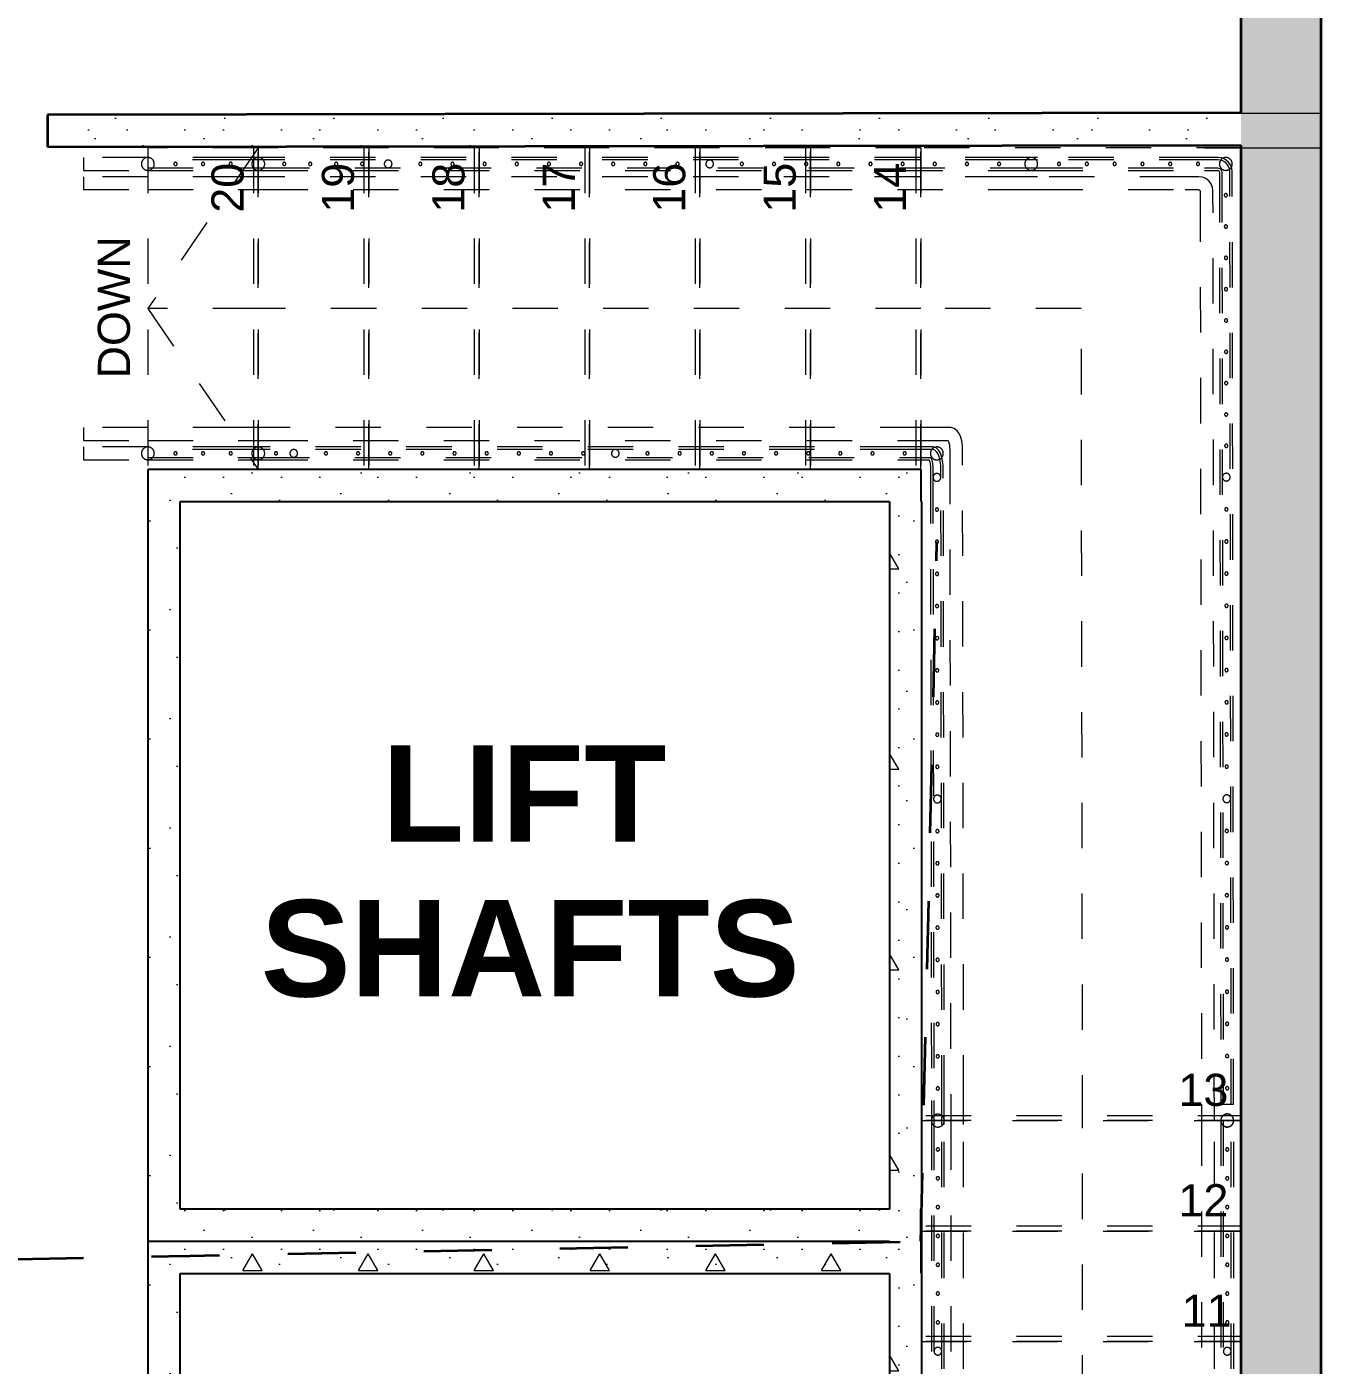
# Model space of a CAD drawing. Header units: millimetres. Extents: x -100675 to 28000, y -21133 to 42228.
# Drawn here: x -55392 to -51366, y 9059 to 13221 of the extents above; entities that cross this region are included whole.
import ezdxf

# ---------------------------------------------------------------- set-up
doc = ezdxf.new("R2010")
doc.units = ezdxf.units.MM
doc.header["$MEASUREMENT"] = 0
for name, pattern in [('Dashed', [423.333333, 211.666667, -211.666667]), ('Dense Dotted', [176.388884, 0, -176.388884]), ('Small Dashed', [282.222222, 141.111111, -141.111111]), ('Wipeout_Contour', [1000, 0, -1000])]:
    doc.linetypes.add(name, pattern=pattern)
for name, color, linetype, lineweight, true_color in [('New_Annotation - Text_Pen_No__86', 7, 'Continuous', 20, 0x5555ff), ('New_Interior - Stair & Railing_Pen_No__91', 171, 'Continuous', 13, 0xaaaaff), ('New_Structural - Bearing_Pen_No__169', 7, 'Continuous', 13, 0x68b353), ('New_Structural - Bearing_Pen_No__170', 7, 'Continuous', 13, 0x9f9f00), ('New_Structural - Bearing_Pen_No__61', 7, 'Continuous', 20, 0x6a6a6a), ('New_Structural - Stair & Railing_Pen_No__71', 171, 'Continuous', 20, 0xaaaaff), ('New_Structural - Stair & Railing_Pen_No__91', 171, 'Continuous', 13, 0xaaaaff)]:
    doc.layers.add(name, color=color, linetype=linetype, lineweight=lineweight, true_color=true_color)
for name, color, linetype in [('New_Interior - Stair & Railing', 7, 'Continuous'), ('New_Structural - Bearing', 7, 'Continuous'), ('New_Structural - Stair & Railing', 7, 'Continuous')]:
    doc.layers.add(name, color=color, linetype=linetype)
for name, color, linetype, lineweight in [('New_Structural - Bearing_Pen_No__21', 7, 'Continuous', 35), ('New_Structural - Bearing_Pen_No__27', 7, 'Continuous', 35), ('New_Structural - Bearing_Pen_No__47', 7, 'Continuous', 25)]:
    doc.layers.add(name, color=color, linetype=linetype, lineweight=lineweight)
doc.styles.add('GENERATED_STYLE_1', font='arial.ttf')
doc.styles.add('GENERATED_STYLE_2', font='arial.ttf')
pattern_1 = [(0, (0, 0), (0, 623.538), [60, -300]), (0, (180, 311.8), (0, 623.538), [60, -300]), (60, (0, 0), (-540, 311.769), [60, -300]), (60, (360, 0), (-540, 311.769), [60, -300]), (120, (60, 0), (540, 311.769), [60, -300]), (120, (420, 0), (540, 311.769), [60, -300]), (0, (0, 60), (0, 120), [0, -120, 0, -180]), (45, (60, 60), (-84.85282, 84.85282), [0, -90, 0, -150])]

# ---------------------------------------------------------------- blocks, each defined once
blk = doc.blocks.new('Stair_1')
at = {"layer": 'New_Structural - Stair & Railing_Pen_No__91', "color": 161, "linetype": 'Small Dashed', "lineweight": 13, "true_color": 0xaaaaff}
for p, q in [((-54671.6, 12844.5), (-55015, 12844.5)), ((-55015, 12844.5), (-55015, 11844.5)), ((-54671.6, 12844.5), (-55015, 12344.5)), ((-54686.6, 12844.5), (-54686.6, 11844.5)), ((-54328.2, 12844.5), (-54671.6, 12844.5)), ((-54671.6, 12844.5), (-54671.6, 11844.5)), ((-54671.6, 11844.5), (-54671.6, 12844.5)), ((-54343.2, 12844.5), (-54343.2, 11844.5)), ((-53984.8, 12844.5), (-54328.2, 12844.5)), ((-54328.2, 12844.5), (-54328.2, 11844.5)), ((-54328.2, 11844.5), (-54328.2, 12844.5)), ((-53999.8, 12844.5), (-53999.8, 11844.5)), ((-53641.3, 12844.5), (-53984.8, 12844.5)), ((-53984.8, 12844.5), (-53984.8, 11844.5)), ((-53984.8, 11844.5), (-53984.8, 12844.5)), ((-53656.3, 12844.5), (-53656.3, 11844.5)), ((-53297.9, 12844.5), (-53641.3, 12844.5)), ((-53641.3, 12844.5), (-53641.3, 11844.5)), ((-53641.3, 11844.5), (-53641.3, 12844.5)), ((-53312.9, 12844.5), (-53312.9, 11844.5)), ((-52954.5, 12844.5), (-53297.9, 12844.5)), ((-53297.9, 12844.5), (-53297.9, 11844.5)), ((-53297.9, 11844.5), (-53297.9, 12844.5)), ((-52969.5, 12844.5), (-52969.5, 11844.5)), ((-52611.1, 12844.5), (-52954.5, 12844.5)), ((-52954.5, 12844.5), (-52954.5, 11844.5)), ((-52954.5, 11844.5), (-52954.5, 12844.5)), ((-52626.1, 12844.5), (-52626.1, 11844.5)), ((-52611.1, 12844.5), (-52611.1, 11844.5)), ((-51612.6, 12844.5), (-52611.1, 12844.5)), ((-52611.1, 11844.5), (-52611.1, 12844.5)), ((-51608.1, 9820.5), (-51612.6, 12844.5)), ((-54671.6, 12344.5), (-55015, 12344.5)), ((-55015, 12344.5), (-54671.6, 11844.5)), ((-52611.1, 12344.5), (-54671.6, 12344.5)), ((-52111.9, 12344.5), (-52611.1, 12344.5)), ((-52108.1, 9820.1), (-52111.9, 12344.5)), ((-55015, 11844.5), (-54671.6, 11844.5)), ((-54671.6, 11844.5), (-54328.2, 11844.5)), ((-54328.2, 11844.5), (-53984.8, 11844.5)), ((-53984.8, 11844.5), (-53641.3, 11844.5)), ((-53641.3, 11844.5), (-53297.9, 11844.5)), ((-53297.9, 11844.5), (-52954.5, 11844.5)), ((-52954.5, 11844.5), (-52611.1, 11844.5)), ((-52611.1, 11844.5), (-52608.1, 9819.8)), ((-51608.1, 9834.8), (-52608.1, 9834.8)), ((-52608.1, 9819.8), (-52608.1, 9476.4)), ((-51608.1, 9819.8), (-52608.1, 9819.8)), ((-52608.1, 9819.8), (-51608.1, 9819.8)), ((-52108.1, 9819.8), (-52108.1, 9820.1)), ((-52108.1, 8102.7), (-52108.1, 9819.8)), ((-51608.1, 9819.8), (-51608.1, 9820.5)), ((-51608.1, 9476.4), (-51608.1, 9819.8)), ((-51608.1, 9491.4), (-52608.1, 9491.4)), ((-51608.1, 9476.4), (-52608.1, 9476.4)), ((-52608.1, 9476.4), (-52608.1, 9133)), ((-52608.1, 9476.4), (-51608.1, 9476.4)), ((-51608.1, 9133), (-51608.1, 9476.4)), ((-51608.1, 9148), (-52608.1, 9148)), ((-51608.1, 9133), (-52608.1, 9133)), ((-52608.1, 9133), (-52608.1, 8789.6)), ((-52608.1, 9133), (-51608.1, 9133)), ((-51608.1, 8789.6), (-51608.1, 9133))]:
    blk.add_line(p, q, dxfattribs=at)
at = {"layer": 'New_Structural - Stair & Railing_Pen_No__71', "color": 161, "lineweight": 20, "true_color": 0xaaaaff, "char_height": 100, "attachment_point": 4, "rotation": 90, "style": 'GENERATED_STYLE_1'}
for s, insert in [('\\A1;{\\pql;\\fArial|b0|i0|c0|p34;20}', (-54766.5, 12642.7)), ('\\A1;{\\pql;\\fArial|b0|i0|c0|p34;19}', (-54423.1, 12642.7)), ('\\A1;{\\pql;\\fArial|b0|i0|c0|p34;18}', (-54079.6, 12642.7)), ('\\A1;{\\pql;\\fArial|b0|i0|c0|p34;17}', (-53737.1, 12642.7)), ('\\A1;{\\pql;\\fArial|b0|i0|c0|p34;16}', (-53392.8, 12642.7)), ('\\A1;{\\pql;\\fArial|b0|i0|c0|p34;15}', (-53049.4, 12642.7)), ('\\A1;{\\pql;\\fArial|b0|i0|c0|p34;14}', (-52706.8, 12642.7)), ('\\A1;{\\pql;\\fArial|b0|i0|c0|p34;DOWN}', (-55119.9, 12127.3))]:
    blk.add_mtext(s, dxfattribs=dict(at, insert=insert))
at = {"layer": 'New_Structural - Stair & Railing_Pen_No__71', "color": 161, "lineweight": 20, "true_color": 0xaaaaff, "char_height": 100, "attachment_point": 4, "style": 'GENERATED_STYLE_1'}
for s, insert in [('\\A1;{\\pql;\\fArial|b0|i0|c0|p34;13}', (-51809.9, 9914.6)), ('\\A1;{\\pql;\\fArial|b0|i0|c0|p34;12}', (-51809.9, 9572.1)), ('\\A1;{\\pql;\\fArial|b0|i0|c0|p34;11}', (-51799.8, 9228.7))]:
    blk.add_mtext(s, dxfattribs=dict(at, insert=insert))
blk = doc.blocks.new('Wall_2', base_point=(-52611.1, 9444.5))
at = {"color": 254, "linetype": 'Wipeout_Contour', "lineweight": 0, "ltscale": 167326.4535}
blk.add_wipeout([(-54915, 9344.5), (-55015, 9444.5), (-55015, 9344.5)], dxfattribs=at).dxf.layer = 'New_Structural - Bearing'
at = {"layer": 'New_Structural - Bearing_Pen_No__169', "linetype": 'Continuous', "lineweight": 13, "true_color": 0x68b353}
h = blk.add_hatch(dxfattribs=at)
h.set_pattern_fill('Structural_Concrete', color=85, style=0, pattern_type=2)
h.set_pattern_definition(pattern_1)
h.paths.add_polyline_path([(-54915, 9344.5), (-55015, 9444.5), (-55015, 9344.5)])
at = {"color": 254, "linetype": 'Wipeout_Contour', "lineweight": 0, "ltscale": 218312.206522}
blk.add_wipeout([(-54915, 9344.5), (-52611.1, 9344.5), (-52611.1, 9444.5), (-54915, 9444.5)], dxfattribs=at).dxf.layer = 'New_Structural - Bearing'
at = {"layer": 'New_Structural - Bearing_Pen_No__169', "linetype": 'Continuous', "lineweight": 13, "true_color": 0x68b353}
h = blk.add_hatch(dxfattribs=at)
h.set_pattern_fill('Structural_Concrete', color=85, style=0, pattern_type=2)
h.set_pattern_definition(pattern_1)
h.paths.add_polyline_path([(-54915, 9344.5), (-52611.1, 9344.5), (-52611.1, 9444.5), (-54915, 9444.5)])
at = {"layer": 'New_Structural - Bearing_Pen_No__47', "color": 7, "linetype": 'Continuous', "lineweight": 25, "flags": 128}
blk.add_lwpolyline([(-52611.1, 9444.5), (-52611.1, 9344.5)], dxfattribs=at)
at = {"color": 254, "linetype": 'Wipeout_Contour', "lineweight": 0, "ltscale": 167245.884563}
blk.add_wipeout([(-54915, 9444.5), (-55015, 9444.5), (-54915, 9344.5)], dxfattribs=at).dxf.layer = 'New_Structural - Bearing'
at = {"layer": 'New_Structural - Bearing_Pen_No__169', "linetype": 'Continuous', "lineweight": 13, "true_color": 0x68b353}
h = blk.add_hatch(dxfattribs=at)
h.set_pattern_fill('Structural_Concrete', color=85, style=0, pattern_type=2)
h.set_pattern_definition(pattern_1)
h.paths.add_polyline_path([(-54915, 9444.5), (-55015, 9444.5), (-54915, 9344.5)])
at = {"layer": 'New_Structural - Bearing_Pen_No__47', "color": 7, "linetype": 'Continuous', "lineweight": 25, "flags": 128}
for points in [[(-55015, 9444.5), (-55015, 9344.5)], [(-52708.1, 9444.5), (-54915, 9444.5)], [(-54915, 9344.5), (-52708.1, 9344.5)]]:
    blk.add_lwpolyline(points, dxfattribs=at)
blk = doc.blocks.new('Wall_3', base_point=(-55015, 9444.5))
at = {"color": 254, "linetype": 'Wipeout_Contour', "lineweight": 0, "ltscale": 222361.994056}
blk.add_wipeout([(-54915, 7144.5), (-54915, 9344.5), (-55015, 9344.5), (-55015, 7144.5)], dxfattribs=at).dxf.layer = 'New_Structural - Bearing'
at = {"layer": 'New_Structural - Bearing_Pen_No__169', "linetype": 'Continuous', "lineweight": 13, "true_color": 0x68b353}
h = blk.add_hatch(dxfattribs=at)
h.set_pattern_fill('Structural_Concrete', color=85, style=0, pattern_type=2)
h.set_pattern_definition(pattern_1)
h.paths.add_polyline_path([(-54915, 7144.5), (-54915, 9344.5), (-55015, 9344.5), (-55015, 7144.5)])
at = {"layer": 'New_Structural - Bearing_Pen_No__47', "color": 7, "linetype": 'Continuous', "lineweight": 25, "flags": 128}
for points in [[(-55015, 9344.5), (-55015, 7144.5)], [(-54915, 7144.5), (-54915, 9344.5)]]:
    blk.add_lwpolyline(points, dxfattribs=at)
blk = doc.blocks.new('Wall_4', base_point=(-52708.1, 9444.5))
at = {"color": 254, "linetype": 'Wipeout_Contour', "lineweight": 0, "ltscale": 213242.802994}
blk.add_wipeout([(-52708.1, 9344.5), (-52708.1, 7144.5), (-52608.1, 7144.5), (-52608.1, 9344.5)], dxfattribs=at).dxf.layer = 'New_Structural - Bearing'
at = {"layer": 'New_Structural - Bearing_Pen_No__169', "linetype": 'Continuous', "lineweight": 13, "true_color": 0x68b353}
h = blk.add_hatch(dxfattribs=at)
h.set_pattern_fill('Structural_Concrete', color=85, style=0, pattern_type=2)
h.set_pattern_definition(pattern_1)
h.paths.add_polyline_path([(-52708.1, 9344.5), (-52708.1, 7144.5), (-52608.1, 7144.5), (-52608.1, 9344.5)])
at = {"layer": 'New_Structural - Bearing_Pen_No__47', "color": 7, "linetype": 'Continuous', "lineweight": 25, "flags": 128}
for points in [[(-52708.1, 9344.5), (-52708.1, 7144.5)], [(-52608.1, 7144.5), (-52608.1, 9344.5)]]:
    blk.add_lwpolyline(points, dxfattribs=at)
blk = doc.blocks.new('Wall_5', base_point=(-55015, 9444.5))
at = {"color": 254, "linetype": 'Wipeout_Contour', "lineweight": 0, "ltscale": 218578.525178}
blk.add_wipeout([(-55015, 9444.5), (-52611.1, 9444.5), (-52611.1, 9544.5), (-55015, 9544.5)], dxfattribs=at).dxf.layer = 'New_Structural - Bearing'
at = {"layer": 'New_Structural - Bearing_Pen_No__169', "linetype": 'Continuous', "lineweight": 13, "true_color": 0x68b353}
h = blk.add_hatch(dxfattribs=at)
h.set_pattern_fill('Structural_Concrete', color=85, style=0, pattern_type=2)
h.set_pattern_definition(pattern_1)
h.paths.add_polyline_path([(-55015, 9444.5), (-52611.1, 9444.5), (-52611.1, 9544.5), (-55015, 9544.5)])
at = {"layer": 'New_Structural - Bearing_Pen_No__47', "color": 7, "linetype": 'Continuous', "lineweight": 25, "flags": 128}
for points in [[(-52708.1, 9544.5), (-54915, 9544.5)], [(-52611.1, 9444.5), (-52611.1, 9544.5)], [(-55015, 9444.5), (-52708.1, 9444.5)]]:
    blk.add_lwpolyline(points, dxfattribs=at)
blk = doc.blocks.new('Wall_6', base_point=(-52611.1, 11844.5))
at = {"color": 254, "linetype": 'Wipeout_Contour', "lineweight": 0, "ltscale": 168686.381925}
blk.add_wipeout([(-54915, 11744.5), (-55015, 11844.5), (-55015, 11744.5)], dxfattribs=at).dxf.layer = 'New_Structural - Bearing'
at = {"layer": 'New_Structural - Bearing_Pen_No__169', "linetype": 'Continuous', "lineweight": 13, "true_color": 0x68b353}
h = blk.add_hatch(dxfattribs=at)
h.set_pattern_fill('Structural_Concrete', color=85, style=0, pattern_type=2)
h.set_pattern_definition(pattern_1)
h.paths.add_polyline_path([(-54915, 11744.5), (-55015, 11844.5), (-55015, 11744.5)])
at = {"color": 254, "linetype": 'Wipeout_Contour', "lineweight": 0, "ltscale": 220168.620212}
blk.add_wipeout([(-54915, 11744.5), (-52611.1, 11744.5), (-52611.1, 11844.5), (-54915, 11844.5)], dxfattribs=at).dxf.layer = 'New_Structural - Bearing'
at = {"layer": 'New_Structural - Bearing_Pen_No__169', "linetype": 'Continuous', "lineweight": 13, "true_color": 0x68b353}
h = blk.add_hatch(dxfattribs=at)
h.set_pattern_fill('Structural_Concrete', color=85, style=0, pattern_type=2)
h.set_pattern_definition(pattern_1)
h.paths.add_polyline_path([(-54915, 11744.5), (-52611.1, 11744.5), (-52611.1, 11844.5), (-54915, 11844.5)])
at = {"layer": 'New_Structural - Bearing_Pen_No__47', "color": 7, "linetype": 'Continuous', "lineweight": 25, "flags": 128}
blk.add_lwpolyline([(-52611.1, 11844.5), (-52611.1, 11744.5)], dxfattribs=at)
at = {"color": 254, "linetype": 'Wipeout_Contour', "lineweight": 0, "ltscale": 168610.775782}
blk.add_wipeout([(-54915, 11844.5), (-55015, 11844.5), (-54915, 11744.5)], dxfattribs=at).dxf.layer = 'New_Structural - Bearing'
at = {"layer": 'New_Structural - Bearing_Pen_No__169', "linetype": 'Continuous', "lineweight": 13, "true_color": 0x68b353}
h = blk.add_hatch(dxfattribs=at)
h.set_pattern_fill('Structural_Concrete', color=85, style=0, pattern_type=2)
h.set_pattern_definition(pattern_1)
h.paths.add_polyline_path([(-54915, 11844.5), (-55015, 11844.5), (-54915, 11744.5)])
at = {"layer": 'New_Structural - Bearing_Pen_No__47', "color": 7, "linetype": 'Continuous', "lineweight": 25, "flags": 128}
for points in [[(-55015, 11844.5), (-55015, 11744.5)], [(-52611.1, 11844.5), (-55015, 11844.5)], [(-54915, 11744.5), (-52708.1, 11744.5)]]:
    blk.add_lwpolyline(points, dxfattribs=at)
blk = doc.blocks.new('Wall_7', base_point=(-55015, 11844.5))
at = {"color": 254, "linetype": 'Wipeout_Contour', "lineweight": 0, "ltscale": 223952.384573}
blk.add_wipeout([(-55015, 11744.5), (-55015, 9444.5), (-54915, 9444.5), (-54915, 11744.5)], dxfattribs=at).dxf.layer = 'New_Structural - Bearing'
at = {"layer": 'New_Structural - Bearing_Pen_No__169', "linetype": 'Continuous', "lineweight": 13, "true_color": 0x68b353}
h = blk.add_hatch(dxfattribs=at)
h.set_pattern_fill('Structural_Concrete', color=85, style=0, pattern_type=2)
h.set_pattern_definition(pattern_1)
h.paths.add_polyline_path([(-55015, 11744.5), (-55015, 9444.5), (-54915, 9444.5), (-54915, 11744.5)])
at = {"layer": 'New_Structural - Bearing_Pen_No__47', "color": 7, "linetype": 'Continuous', "lineweight": 25, "flags": 128}
for points in [[(-55015, 11744.5), (-55015, 9444.5)], [(-54915, 9544.5), (-54915, 11744.5)]]:
    blk.add_lwpolyline(points, dxfattribs=at)
blk = doc.blocks.new('Wall_8', base_point=(-52708.1, 11844.5))
at = {"color": 254, "linetype": 'Wipeout_Contour', "lineweight": 0, "ltscale": 214936.114808}
blk.add_wipeout([(-52708.1, 11744.5), (-52708.1, 9544.5), (-52608.1, 9544.5), (-52608.1, 11744.5)], dxfattribs=at).dxf.layer = 'New_Structural - Bearing'
at = {"layer": 'New_Structural - Bearing_Pen_No__169', "linetype": 'Continuous', "lineweight": 13, "true_color": 0x68b353}
h = blk.add_hatch(dxfattribs=at)
h.set_pattern_fill('Structural_Concrete', color=85, style=0, pattern_type=2)
h.set_pattern_definition(pattern_1)
h.paths.add_polyline_path([(-52708.1, 11744.5), (-52708.1, 9544.5), (-52608.1, 9544.5), (-52608.1, 11744.5)])
at = {"layer": 'New_Structural - Bearing_Pen_No__47', "color": 7, "linetype": 'Continuous', "lineweight": 25, "flags": 128}
for points in [[(-52708.1, 11744.5), (-52708.1, 9544.5)], [(-52608.1, 11744.5), (-52611.1, 11744.5)], [(-52608.1, 9544.5), (-52608.1, 11744.5)]]:
    blk.add_lwpolyline(points, dxfattribs=at)
blk = doc.blocks.new('Wall_22', base_point=(-51615.8, 19694.5))
at = {"color": 254, "linetype": 'Wipeout_Contour', "lineweight": 0, "ltscale": 209874.548402}
blk.add_wipeout([(-51615.8, 5157.7), (-51365.8, 5157.7), (-51365.8, 13332.2), (-51615.8, 13332.2)], dxfattribs=at).dxf.layer = 'New_Structural - Bearing'
at = {"layer": 'New_Structural - Bearing_Pen_No__170', "linetype": 'Continuous', "lineweight": 13, "true_color": 0x9f9f00}
h = blk.add_hatch(dxfattribs=at)
h.set_pattern_fill('Structural_Concrete', color=54, style=0, pattern_type=2)
h.set_pattern_definition(pattern_1)
h.paths.add_polyline_path([(-51615.8, 5157.7), (-51365.8, 5157.7), (-51365.8, 13332.2), (-51615.8, 13332.2)])
at = {"layer": 'New_Structural - Bearing_Pen_No__27', "color": 7, "linetype": 'Continuous', "lineweight": 35, "flags": 128}
for points in [[(-51615.8, 13332.2), (-51615.8, 12953)], [(-51365.8, 5157.7), (-51365.8, 13332.2)], [(-51615.8, 12853), (-51615.8, 5157.7)]]:
    blk.add_lwpolyline(points, dxfattribs=at)
blk = doc.blocks.new('Wall_44', base_point=(-51615.8, 12953))
at = {"color": 254, "linetype": 'Wipeout_Contour', "lineweight": 0, "ltscale": 220029.93111}
blk.add_wipeout([(-51615.8, 12953), (-55327.5, 12947.5), (-55327.3, 12847.5), (-51615.8, 12853)], dxfattribs=at).dxf.layer = 'New_Structural - Bearing'
at = {"layer": 'New_Structural - Bearing_Pen_No__170', "linetype": 'Continuous', "lineweight": 13, "true_color": 0x9f9f00}
h = blk.add_hatch(dxfattribs=at)
h.set_pattern_fill('Structural_Concrete', color=54, style=0, pattern_type=2)
h.set_pattern_definition(pattern_1)
h.paths.add_polyline_path([(-51615.8, 12953), (-55327.5, 12947.5), (-55327.3, 12847.5), (-51615.8, 12853)])
at = {"layer": 'New_Structural - Bearing_Pen_No__27', "color": 7, "linetype": 'Continuous', "lineweight": 35, "flags": 128}
for points in [[(-51615.8, 12953), (-55327.5, 12947.5)], [(-55327.5, 12947.5), (-55327.3, 12847.5)], [(-55327.3, 12847.5), (-51615.8, 12853)]]:
    blk.add_lwpolyline(points, dxfattribs=at)
blk = doc.blocks.new('Railing_1')
at = {"layer": 'New_Interior - Stair & Railing_Pen_No__91', "color": 161, "linetype": 'Small Dashed', "lineweight": 13, "true_color": 0xaaaaff}
for p, q in [((-55015, 11974.5), (-55215, 11974.5)), ((-55215, 11974.5), (-55215, 11934.5)), ((-54734.1, 11974.5), (-55015, 11974.5)), ((-54721.6, 11974.5), (-54734.1, 11974.5)), ((-54696.6, 11974.5), (-54721.6, 11974.5)), ((-54671.6, 11974.5), (-54696.6, 11974.5)), ((-54659.1, 11974.5), (-54671.6, 11974.5)), ((-52596.7, 11974.5), (-54659.1, 11974.5)), ((-52570, 11974.5), (-52596.7, 11974.5)), ((-52561.5, 11974.5), (-52570, 11974.5)), ((-52554.2, 11974.5), (-52561.5, 11974.5)), ((-52548.1, 11974.5), (-52554.2, 11974.5)), ((-52543.6, 11974.5), (-52548.1, 11974.5)), ((-52517.4, 11974.5), (-52543.6, 11974.5)), ((-52511.7, 11973), (-52517.4, 11974.5)), ((-52507.1, 11971.8), (-52511.7, 11973)), ((-52498.1, 11964.5), (-52507.1, 11971.8)), ((-52492.2, 11956), (-52498.1, 11964.5)), ((-52488, 11947), (-52492.2, 11956)), ((-52485, 11937.2), (-52488, 11947)), ((-55215, 11934.5), (-55015, 11934.5)), ((-55015, 11914.5), (-55215, 11914.5)), ((-55215, 11914.5), (-55215, 11874.5)), ((-55015, 11934.5), (-54734.1, 11934.5)), ((-54734.1, 11914.5), (-55015, 11914.5)), ((-55015, 11907), (-55015, 11882)), ((-54735.3, 11907), (-55015, 11907)), ((-54721.6, 11907), (-54735.3, 11907)), ((-54734.1, 11934.5), (-54721.6, 11934.5)), ((-54721.6, 11914.5), (-54734.1, 11914.5)), ((-54721.6, 11934.5), (-54696.6, 11934.5)), ((-54696.6, 11914.5), (-54721.6, 11914.5)), ((-54694.2, 11907), (-54721.6, 11907)), ((-54696.6, 11934.5), (-54671.6, 11934.5)), ((-54671.6, 11914.5), (-54696.6, 11914.5)), ((-54676.8, 11907), (-54694.2, 11907)), ((-54666.8, 11907), (-54676.8, 11907)), ((-54671.6, 11934.5), (-54659.1, 11934.5)), ((-54659.1, 11914.5), (-54671.6, 11914.5)), ((-54653.1, 11907), (-54666.8, 11907)), ((-54659.1, 11934.5), (-52596.7, 11934.5)), ((-52659, 11914.5), (-54659.1, 11914.5)), ((-52659, 11907), (-54653.1, 11907)), ((-52631.6, 11914.5), (-52659, 11914.5)), ((-52631.6, 11907), (-52659, 11907)), ((-52622.5, 11914.5), (-52631.6, 11914.5)), ((-52622.5, 11907), (-52631.6, 11907)), ((-52614.7, 11914.5), (-52622.5, 11914.5)), ((-52614.7, 11907), (-52622.5, 11907)), ((-52608.5, 11914.5), (-52614.7, 11914.5)), ((-52608.5, 11907), (-52614.7, 11907)), ((-52604.2, 11914.5), (-52608.5, 11914.5)), ((-52604.2, 11907), (-52608.5, 11907)), ((-52574, 11914.5), (-52604.2, 11914.5)), ((-52575.1, 11907), (-52604.2, 11907)), ((-52596.7, 11934.5), (-52570, 11934.5)), ((-52573, 11906.3), (-52575.1, 11907)), ((-52570.8, 11913.5), (-52574, 11914.5)), ((-52567.4, 11904.6), (-52573, 11906.3)), ((-52563.5, 11911.2), (-52570.8, 11913.5)), ((-52570, 11934.5), (-52561.5, 11934.5)), ((-52561.1, 11898.5), (-52567.4, 11904.6)), ((-52555.1, 11903.2), (-52563.5, 11911.2)), ((-52561.5, 11934.5), (-52554.2, 11934.5)), ((-52550.2, 11894.8), (-52555.1, 11903.2)), ((-52554.2, 11934.5), (-52548.1, 11934.5)), ((-52548.1, 11934.5), (-52543.6, 11934.5)), ((-52543.6, 11934.5), (-52526.3, 11934.5)), ((-52526.3, 11934.5), (-52525.5, 11932.7)), ((-52525.5, 11932.7), (-52523.8, 11927.3)), ((-52523.8, 11927.3), (-52523.8, 11927)), ((-52523.8, 11927), (-52522.4, 11920.5)), ((-52522.4, 11920.5), (-52521.5, 11912.7)), ((-52521.5, 11912.7), (-52521.2, 11904.1)), ((-52521.2, 11904.1), (-52521.2, 11877.8)), ((-52482.9, 11926.8), (-52485, 11937.2)), ((-52481.6, 11915.8), (-52482.9, 11926.8)), ((-52481.2, 11904.9), (-52481.6, 11915.8)), ((-52481.2, 11904.5), (-52481.2, 11904.9)), ((-52481.2, 11877.9), (-52481.2, 11904.5)), ((-55215, 11874.5), (-55015, 11874.5)), ((-55015, 11882), (-54735.3, 11882)), ((-55015, 11874.5), (-54734.1, 11874.5)), ((-54735.3, 11882), (-54721.6, 11882)), ((-54734.1, 11874.5), (-54721.6, 11874.5)), ((-54721.6, 11882), (-54694.2, 11882)), ((-54721.6, 11874.5), (-54696.6, 11874.5)), ((-54696.6, 11874.5), (-54671.6, 11874.5)), ((-54694.2, 11882), (-54676.8, 11882)), ((-54676.8, 11882), (-54666.8, 11882)), ((-54671.6, 11874.5), (-54659.1, 11874.5)), ((-54666.8, 11882), (-54653.1, 11882)), ((-54659.1, 11874.5), (-52659, 11874.5)), ((-54653.1, 11882), (-52659, 11882)), ((-52659, 11882), (-52631.6, 11882)), ((-52659, 11874.5), (-52631.6, 11874.5)), ((-52631.6, 11882), (-52622.5, 11882)), ((-52631.6, 11874.5), (-52622.5, 11874.5)), ((-52622.5, 11882), (-52614.7, 11882)), ((-52622.5, 11874.5), (-52614.7, 11874.5)), ((-52614.7, 11882), (-52608.5, 11882)), ((-52614.7, 11874.5), (-52608.5, 11874.5)), ((-52608.5, 11882), (-52604.2, 11882)), ((-52608.5, 11874.5), (-52604.2, 11874.5)), ((-52604.2, 11882), (-52580.6, 11882)), ((-52604.2, 11874.5), (-52585.2, 11874.5)), ((-52585.2, 11874.5), (-52584.9, 11873.7)), ((-52584.9, 11873.7), (-52584.1, 11870.7)), ((-52584.1, 11870.7), (-52583.4, 11868.1)), ((-52583.4, 11868.1), (-52582.2, 11861)), ((-52582.2, 11861), (-52581.4, 11853)), ((-52580.6, 11882), (-52580.3, 11882)), ((-52580.3, 11882), (-52579.5, 11880.6)), ((-52579.5, 11880.6), (-52577.7, 11876)), ((-52577.7, 11876), (-52576.1, 11869.6)), ((-52576.1, 11869.6), (-52574.8, 11862)), ((-52574.8, 11862), (-52573.9, 11853.4)), ((-52556.9, 11891.5), (-52561.1, 11898.5)), ((-52553.9, 11883.7), (-52556.9, 11891.5)), ((-52551.6, 11874.9), (-52553.9, 11883.7)), ((-52550, 11865.3), (-52551.6, 11874.9)), ((-52546.7, 11886), (-52550.2, 11894.8)), ((-52549, 11855.1), (-52550, 11865.3)), ((-52544.3, 11876.5), (-52546.7, 11886)), ((-52542.5, 11866.3), (-52544.3, 11876.5)), ((-52541.5, 11855.5), (-52542.5, 11866.3)), ((-52521.2, 11877.8), (-52518.2, 9882.3)), ((-52478.2, 9882.4), (-52481.2, 11877.9)), ((-52581.4, 11853), (-52581.1, 11844.2)), ((-52581.1, 11844.2), (-52581.1, 11817)), ((-52573.9, 11853.4), (-52573.6, 11844.3)), ((-52573.6, 11844.3), (-52573.6, 11817)), ((-52548.6, 11844.7), (-52549, 11855.1)), ((-52548.6, 11844.5), (-52548.6, 11844.7)), ((-52548.6, 11817.1), (-52548.6, 11844.5)), ((-52541.1, 11844.8), (-52541.5, 11855.5)), ((-52541.1, 11844.5), (-52541.1, 11844.8)), ((-52541.1, 11817.1), (-52541.1, 11844.5)), ((-52581.1, 11817), (-52578.2, 9882.3)), ((-52573.6, 11817), (-52570.7, 9882.3)), ((-52545.7, 9882.3), (-52548.6, 11817.1)), ((-52538.2, 9882.3), (-52541.1, 11817.1)), ((-52578.2, 9882.3), (-52578.2, 9869.8)), ((-52578.2, 9869.8), (-52578.2, 9844.8)), ((-52570.7, 9882.3), (-52570.7, 9869.8)), ((-52570.7, 9869.8), (-52570.7, 9844.8)), ((-52545.7, 9869.8), (-52545.7, 9882.3)), ((-52545.7, 9844.8), (-52545.7, 9869.8)), ((-52538.2, 9869.8), (-52538.2, 9882.3)), ((-52538.2, 9844.8), (-52538.2, 9869.8)), ((-52518.2, 9882.3), (-52518.2, 9869.8)), ((-52518.2, 9869.8), (-52518.2, 9844.8)), ((-52478.2, 9869.9), (-52478.2, 9882.4)), ((-52478.2, 9844.9), (-52478.2, 9869.9)), ((-52578.2, 9844.8), (-52578.1, 9819.8)), ((-52570.7, 9844.8), (-52570.6, 9819.8)), ((-52545.6, 9819.8), (-52545.7, 9844.8)), ((-52538.1, 9819.8), (-52538.2, 9844.8)), ((-52518.2, 9844.8), (-52518.1, 9819.9)), ((-52478.1, 9819.9), (-52478.2, 9844.9)), ((-52578.1, 9819.8), (-52578.1, 9819.8)), ((-52578.1, 9819.8), (-52578.1, 9807.3)), ((-52578.1, 9807.3), (-52578.1, 8201.4)), ((-52570.6, 9819.8), (-52570.6, 9807.3)), ((-52570.6, 9807.3), (-52570.6, 8201.4)), ((-52545.6, 9807.3), (-52545.6, 9819.8)), ((-52545.6, 8201.4), (-52545.6, 9807.3)), ((-52538.1, 9807.3), (-52538.1, 9819.8)), ((-52538.1, 9819.8), (-52538.1, 9819.8)), ((-52538.1, 8201.4), (-52538.1, 9807.3)), ((-52518.1, 9819.9), (-52518.1, 9819.8)), ((-52518.1, 9819.8), (-52518.1, 9807.4)), ((-52518.1, 9807.4), (-52518.1, 8201.4)), ((-52478.1, 9807.4), (-52478.1, 9819.9)), ((-52478.1, 9819.9), (-52478.1, 9819.9)), ((-52478.1, 8201.4), (-52478.1, 9807.4))]:
    blk.add_line(p, q, dxfattribs=at)
at = {"layer": 'New_Interior - Stair & Railing_Pen_No__91', "color": 161, "linetype": 'Small Dashed', "lineweight": 13, "true_color": 0xaaaaff, "flags": 128}
for points in [[(-55015, 11914.5, 1), (-55015, 11874.5, 1)], [(-54671.6, 11914.5, 1), (-54671.6, 11874.5, 1)], [(-54561.2, 11906.5, 1), (-54561.2, 11882.5, 1)], [(-53561.2, 11906.5, 1), (-53561.2, 11882.5, 1)], [(-52541.2, 11894.5, 1), (-52581.2, 11894.4, 1)], [(-54929.1, 11899.5, 1), (-54929.1, 11889.5, 1)], [(-54843.3, 11899.5, 1), (-54843.3, 11889.5, 1)], [(-54757.4, 11899.5, 1), (-54757.4, 11889.5, 1)], [(-54616.4, 11899.5, 1), (-54616.4, 11889.5, 1)], [(-54461.2, 11899.5, 1), (-54461.2, 11889.5, 1)], [(-54361.2, 11899.5, 1), (-54361.2, 11889.5, 1)], [(-54261.2, 11899.5, 1), (-54261.2, 11889.5, 1)], [(-54161.2, 11899.5, 1), (-54161.2, 11889.5, 1)], [(-54061.2, 11899.5, 1), (-54061.2, 11889.5, 1)], [(-53961.2, 11899.5, 1), (-53961.2, 11889.5, 1)], [(-53861.2, 11899.5, 1), (-53861.2, 11889.5, 1)], [(-53761.2, 11899.5, 1), (-53761.2, 11889.5, 1)], [(-53661.2, 11899.5, 1), (-53661.2, 11889.5, 1)], [(-53461.2, 11899.5, 1), (-53461.2, 11889.5, 1)], [(-53361.2, 11899.5, 1), (-53361.2, 11889.5, 1)], [(-53261.2, 11899.5, 1), (-53261.2, 11889.5, 1)], [(-53161.2, 11899.5, 1), (-53161.2, 11889.5, 1)], [(-53061.2, 11899.5, 1), (-53061.2, 11889.5, 1)], [(-52961.2, 11899.5, 1), (-52961.2, 11889.5, 1)], [(-52861.2, 11899.5, 1), (-52861.2, 11889.5, 1)], [(-52761.2, 11899.5, 1), (-52761.2, 11889.5, 1)], [(-52661.2, 11899.5, 1), (-52661.2, 11889.5, 1)], [(-52549.1, 11819.8, 1), (-52573.1, 11819.8, 1)], [(-52555.9, 11719.8, 1), (-52565.9, 11719.8, 1)], [(-52555.8, 11619.8, 1), (-52565.8, 11619.8, 1)], [(-52555.6, 11519.8, 1), (-52565.6, 11519.8, 1)], [(-52555.5, 11419.8, 1), (-52565.5, 11419.8, 1)], [(-52555.3, 11319.8, 1), (-52565.3, 11319.8, 1)], [(-52555.2, 11219.8, 1), (-52565.2, 11219.8, 1)], [(-52555.1, 11119.8, 1), (-52565.1, 11119.8, 1)], [(-52554.9, 11019.8, 1), (-52564.9, 11019.8, 1)], [(-52554.8, 10919.8, 1), (-52564.8, 10919.8, 1)], [(-52547.6, 10819.8, 1), (-52571.6, 10819.8, 1)], [(-52554.5, 10719.8, 1), (-52564.5, 10719.8, 1)], [(-52554.3, 10619.8, 1), (-52564.3, 10619.8, 1)], [(-52554.2, 10519.8, 1), (-52564.2, 10519.8, 1)], [(-52554, 10419.8, 1), (-52564, 10419.8, 1)], [(-52553.9, 10319.8, 1), (-52563.9, 10319.8, 1)], [(-52553.7, 10219.8, 1), (-52563.7, 10219.8, 1)], [(-52553.6, 10119.8, 1), (-52563.6, 10119.8, 1)], [(-52553.4, 10019.8, 1), (-52563.4, 10019.8, 1)], [(-52553.3, 9919.8, 1), (-52563.3, 9919.8, 1)], [(-52538.1, 9819.8, 1), (-52578.1, 9819.8, 1)], [(-52553.1, 9730.2, 1), (-52563.1, 9730.2, 1)], [(-52553.1, 9640.5, 1), (-52563.1, 9640.5, 1)], [(-52553.1, 9550.9, 1), (-52563.1, 9550.9, 1)], [(-52553.1, 9461.3, 1), (-52563.1, 9461.3, 1)], [(-52553.1, 9371.6, 1), (-52563.1, 9371.6, 1)], [(-52553.1, 9282, 1), (-52563.1, 9282, 1)], [(-52553.1, 9192.4, 1), (-52563.1, 9192.4, 1)], [(-52546.1, 9102.7, 1), (-52570.1, 9102.7, 1)]]:
    blk.add_lwpolyline(points, format="xyb", close=True, dxfattribs=at)
blk = doc.blocks.new('Railing_2')
at = {"layer": 'New_Interior - Stair & Railing_Pen_No__91', "color": 161, "linetype": 'Small Dashed', "lineweight": 13, "true_color": 0xaaaaff}
for p, q in [((-55015, 12814.5), (-55215, 12814.5)), ((-55215, 12814.5), (-55215, 12774.5)), ((-54734.1, 12814.5), (-55015, 12814.5)), ((-55015, 12807), (-55015, 12782)), ((-54735.3, 12807), (-55015, 12807)), ((-55015, 12782), (-54735.3, 12782)), ((-54721.6, 12807), (-54735.3, 12807)), ((-54735.3, 12782), (-54721.6, 12782)), ((-54721.6, 12814.5), (-54734.1, 12814.5)), ((-54696.6, 12814.5), (-54721.6, 12814.5)), ((-54694.2, 12807), (-54721.6, 12807)), ((-54721.6, 12782), (-54694.2, 12782)), ((-54671.6, 12814.5), (-54696.6, 12814.5)), ((-54676.8, 12807), (-54694.2, 12807)), ((-54694.2, 12782), (-54676.8, 12782)), ((-54666.8, 12807), (-54676.8, 12807)), ((-54676.8, 12782), (-54666.8, 12782)), ((-54659.1, 12814.5), (-54671.6, 12814.5)), ((-54653.1, 12807), (-54666.8, 12807)), ((-54666.8, 12782), (-54653.1, 12782)), ((-52331.6, 12814.5), (-54659.1, 12814.5)), ((-52331.6, 12807), (-54653.1, 12807)), ((-54653.1, 12782), (-52331.6, 12782)), ((-52317.7, 12814.5), (-52331.6, 12814.5)), ((-52317.7, 12807), (-52331.6, 12807)), ((-52331.6, 12782), (-52317.7, 12782)), ((-52289.9, 12814.5), (-52317.7, 12814.5)), ((-52289.9, 12807), (-52317.7, 12807)), ((-52317.7, 12782), (-52289.9, 12782)), ((-52272.9, 12814.5), (-52289.9, 12814.5)), ((-52272.9, 12807), (-52289.9, 12807)), ((-52289.9, 12782), (-52272.9, 12782)), ((-52262, 12814.5), (-52272.9, 12814.5)), ((-52262, 12807), (-52272.9, 12807)), ((-52272.9, 12782), (-52262, 12782)), ((-52248.1, 12814.5), (-52262, 12814.5)), ((-52248.1, 12807), (-52262, 12807)), ((-52262, 12782), (-52248.1, 12782)), ((-51728.6, 12814.5), (-52248.1, 12814.5)), ((-51728.6, 12807), (-52248.1, 12807)), ((-52248.1, 12782), (-51728.6, 12782)), ((-51712.5, 12814.5), (-51728.6, 12814.5)), ((-51712.5, 12807), (-51728.6, 12807)), ((-51728.6, 12782), (-51712.5, 12782)), ((-51686.2, 12814.5), (-51712.5, 12814.5)), ((-51686.7, 12807), (-51712.5, 12807)), ((-51712.5, 12782), (-51688.3, 12782)), ((-51688.3, 12782), (-51685.4, 12781.6)), ((-51677.8, 12805.8), (-51686.7, 12807)), ((-51675.8, 12813.1), (-51686.2, 12814.5)), ((-51685.4, 12781.6), (-51684.3, 12781.4)), ((-51684.3, 12781.4), (-51681.3, 12780.2)), ((-51681.3, 12780.2), (-51678.7, 12778.2)), ((-51678.7, 12778.2), (-51676.8, 12775.7)), ((-51675.8, 12805), (-51677.8, 12805.8)), ((-51672.9, 12811.9), (-51675.8, 12813.1)), ((-51668.7, 12802.1), (-51675.8, 12805)), ((-51664.9, 12808.6), (-51672.9, 12811.9)), ((-51660.9, 12796.1), (-51668.7, 12802.1)), ((-51655.6, 12801.4), (-51664.9, 12808.6)), ((-51654.9, 12788.3), (-51660.9, 12796.1)), ((-51648.4, 12792.1), (-51655.6, 12801.4)), ((-51651.2, 12779.3), (-51654.9, 12788.3)), ((-51650, 12770.3), (-51651.2, 12779.3)), ((-51643.9, 12781.2), (-51648.4, 12792.1)), ((-51642.5, 12770.9), (-51643.9, 12781.2)), ((-55215, 12774.5), (-55015, 12774.5)), ((-55015, 12754.5), (-55215, 12754.5)), ((-55215, 12754.5), (-55215, 12714.5)), ((-55015, 12774.5), (-54734.1, 12774.5)), ((-54734.1, 12754.5), (-55015, 12754.5)), ((-54734.1, 12774.5), (-54721.6, 12774.5)), ((-54721.6, 12754.5), (-54734.1, 12754.5)), ((-54721.6, 12774.5), (-54696.6, 12774.5)), ((-54696.6, 12754.5), (-54721.6, 12754.5)), ((-54696.6, 12774.5), (-54671.6, 12774.5)), ((-54671.6, 12754.5), (-54696.6, 12754.5)), ((-54671.6, 12774.5), (-54659.1, 12774.5)), ((-54659.1, 12754.5), (-54671.6, 12754.5)), ((-54659.1, 12774.5), (-52331.6, 12774.5)), ((-52331.6, 12754.5), (-54659.1, 12754.5)), ((-52331.6, 12774.5), (-52317.7, 12774.5)), ((-52317.7, 12754.5), (-52331.6, 12754.5)), ((-52317.7, 12774.5), (-52289.9, 12774.5)), ((-52289.9, 12754.5), (-52317.7, 12754.5)), ((-52289.9, 12774.5), (-52272.9, 12774.5)), ((-52272.9, 12754.5), (-52289.9, 12754.5)), ((-52272.9, 12774.5), (-52262, 12774.5)), ((-52262, 12754.5), (-52272.9, 12754.5)), ((-52262, 12774.5), (-52248.1, 12774.5)), ((-52248.1, 12754.5), (-52262, 12754.5)), ((-52248.1, 12774.5), (-51728.6, 12774.5)), ((-51788.5, 12754.5), (-52248.1, 12754.5)), ((-51772.4, 12754.5), (-51788.5, 12754.5)), ((-51746.1, 12754.5), (-51772.4, 12754.5)), ((-51735.7, 12753.1), (-51746.1, 12754.5)), ((-51732.8, 12751.9), (-51735.7, 12753.1)), ((-51724.8, 12748.6), (-51732.8, 12751.9)), ((-51728.6, 12774.5), (-51712.5, 12774.5)), ((-51715.5, 12741.4), (-51724.8, 12748.6)), ((-51708.3, 12732.1), (-51715.5, 12741.4)), ((-51712.5, 12774.5), (-51688.8, 12774.5)), ((-51688.8, 12774.5), (-51688.4, 12774.4)), ((-51688.4, 12774.4), (-51686.2, 12774.1)), ((-51686.2, 12774.1), (-51685.1, 12773.7)), ((-51685.1, 12773.7), (-51684.1, 12772.9)), ((-51684.1, 12772.9), (-51683.3, 12771.9)), ((-51683.3, 12771.9), (-51682.8, 12770.7)), ((-51682.8, 12770.7), (-51682.5, 12768.2)), ((-51682.5, 12768.2), (-51682.5, 12753.4)), ((-51682.5, 12753.4), (-51678.2, 9870.5)), ((-51676.8, 12775.7), (-51675.5, 12772.7)), ((-51675.5, 12772.7), (-51675, 12768.7)), ((-51675, 12768.7), (-51675, 12753.5)), ((-51675, 12753.5), (-51670.7, 9870.5)), ((-51650, 12769.5), (-51650, 12770.3)), ((-51650, 12753.5), (-51650, 12769.5)), ((-51645.7, 9870.5), (-51650, 12753.5)), ((-51642.5, 12769.5), (-51642.5, 12770.9)), ((-51642.5, 12753.5), (-51642.5, 12769.5)), ((-51638.2, 9870.5), (-51642.5, 12753.5)), ((-55215, 12714.5), (-55015, 12714.5)), ((-55015, 12714.5), (-54734.1, 12714.5)), ((-54734.1, 12714.5), (-54721.6, 12714.5)), ((-54721.6, 12714.5), (-54696.6, 12714.5)), ((-54696.6, 12714.5), (-54671.6, 12714.5)), ((-54671.6, 12714.5), (-54659.1, 12714.5)), ((-54659.1, 12714.5), (-52331.6, 12714.5)), ((-52331.6, 12714.5), (-52317.7, 12714.5)), ((-52317.7, 12714.5), (-52289.9, 12714.5)), ((-52289.9, 12714.5), (-52272.9, 12714.5)), ((-52272.9, 12714.5), (-52262, 12714.5)), ((-52262, 12714.5), (-52248.1, 12714.5)), ((-52248.1, 12714.5), (-51788.5, 12714.5)), ((-51788.5, 12714.5), (-51772.4, 12714.5)), ((-51772.4, 12714.5), (-51748.7, 12714.5)), ((-51748.7, 12714.5), (-51748.3, 12714.4)), ((-51748.3, 12714.4), (-51746.2, 12714.1)), ((-51746.2, 12714.1), (-51745, 12713.7)), ((-51745, 12713.7), (-51744, 12712.9)), ((-51744, 12712.9), (-51743.2, 12711.9)), ((-51743.2, 12711.9), (-51742.7, 12710.7)), ((-51742.7, 12710.7), (-51742.4, 12708.2)), ((-51742.4, 12708.2), (-51742.4, 12693.4)), ((-51742.4, 12693.4), (-51738.1, 9820.4)), ((-51703.8, 12721.2), (-51708.3, 12732.1)), ((-51702.4, 12710.9), (-51703.8, 12721.2)), ((-51702.4, 12709.5), (-51702.4, 12710.9)), ((-51702.4, 12693.5), (-51702.4, 12709.5)), ((-51698.1, 9820.5), (-51702.4, 12693.5)), ((-51678.2, 9870.5), (-51638.2, 9870.5)), ((-51670.7, 9870.5), (-51645.7, 9870.5)), ((-51738.1, 9820.4), (-51698.1, 9820.5)), ((-51698.1, 9819.8), (-51738.1, 9819.8)), ((-51738.1, 9819.8), (-51738.1, 8201.4)), ((-51698.1, 8201.4), (-51698.1, 9819.8)), ((-51638.1, 9819.8), (-51678.1, 9819.8)), ((-51678.1, 9819.8), (-51678.1, 8201.4)), ((-51645.6, 9819.8), (-51670.6, 9819.8)), ((-51670.6, 9819.8), (-51670.6, 8201.4)), ((-51645.6, 8201.4), (-51645.6, 9819.8)), ((-51638.1, 8201.4), (-51638.1, 9819.8))]:
    blk.add_line(p, q, dxfattribs=at)
at = {"layer": 'New_Interior - Stair & Railing_Pen_No__91', "color": 161, "linetype": 'Small Dashed', "lineweight": 13, "true_color": 0xaaaaff, "flags": 128}
for points in [[(-55015, 12814.5, 1), (-55015, 12774.5, 1)], [(-54929.1, 12799.5, 1), (-54929.1, 12789.5, 1)], [(-54843.3, 12799.5, 1), (-54843.3, 12789.5, 1)], [(-54757.4, 12799.5, 1), (-54757.4, 12789.5, 1)], [(-54671.6, 12814.5, 1), (-54671.6, 12774.5, 1)], [(-54590.8, 12799.5, 1), (-54590.8, 12789.5, 1)], [(-54510, 12799.5, 1), (-54510, 12789.5, 1)], [(-54429.3, 12799.5, 1), (-54429.3, 12789.5, 1)], [(-54348.5, 12799.5, 1), (-54348.5, 12789.5, 1)], [(-54267.7, 12806.5, 1), (-54267.7, 12782.5, 1)], [(-54167.7, 12799.5, 1), (-54167.7, 12789.5, 1)], [(-54067.7, 12799.5, 1), (-54067.7, 12789.5, 1)], [(-53967.7, 12799.5, 1), (-53967.7, 12789.5, 1)], [(-53867.7, 12799.5, 1), (-53867.7, 12789.5, 1)], [(-53767.7, 12799.5, 1), (-53767.7, 12789.5, 1)], [(-53667.7, 12799.5, 1), (-53667.7, 12789.5, 1)], [(-53567.7, 12799.5, 1), (-53567.7, 12789.5, 1)], [(-53467.7, 12799.5, 1), (-53467.7, 12789.5, 1)], [(-53367.7, 12799.5, 1), (-53367.7, 12789.5, 1)], [(-53267.7, 12806.5, 1), (-53267.7, 12782.5, 1)], [(-53167.7, 12799.5, 1), (-53167.7, 12789.5, 1)], [(-53067.7, 12799.5, 1), (-53067.7, 12789.5, 1)], [(-52967.7, 12799.5, 1), (-52967.7, 12789.5, 1)], [(-52867.7, 12799.5, 1), (-52867.7, 12789.5, 1)], [(-52767.7, 12799.5, 1), (-52767.7, 12789.5, 1)], [(-52667.7, 12799.5, 1), (-52667.7, 12789.5, 1)], [(-52567.7, 12799.5, 1), (-52567.7, 12789.5, 1)], [(-52467.7, 12799.5, 1), (-52467.7, 12789.5, 1)], [(-52367.7, 12799.5, 1), (-52367.7, 12789.5, 1)], [(-52267.7, 12814.5, 1), (-52267.7, 12774.5, 1)], [(-52181.3, 12799.5, 1), (-52181.3, 12789.5, 1)], [(-52094.8, 12799.5, 1), (-52094.8, 12789.5, 1)], [(-52008.4, 12799.5, 1), (-52008.4, 12789.5, 1)], [(-51921.9, 12799.5, 1), (-51921.9, 12789.5, 1)], [(-51835.4, 12799.5, 1), (-51835.4, 12789.5, 1)], [(-51749, 12799.5, 1), (-51749, 12789.5, 1)], [(-51642.5, 12794.5, 1), (-51682.5, 12794.4, 1)], [(-51657.4, 12697.1, 1), (-51667.4, 12697.1, 1)], [(-51657.2, 12599.7, 1), (-51667.2, 12599.7, 1)], [(-51657.1, 12502.3, 1), (-51667.1, 12502.3, 1)], [(-51657, 12404.9, 1), (-51667, 12404.9, 1)], [(-51656.8, 12307.5, 1), (-51666.8, 12307.5, 1)], [(-51656.7, 12210.1, 1), (-51666.7, 12210.1, 1)], [(-51656.5, 12112.7, 1), (-51666.5, 12112.7, 1)], [(-51656.4, 12015.3, 1), (-51666.4, 12015.3, 1)], [(-51656.2, 11917.9, 1), (-51666.2, 11917.9, 1)], [(-51649.1, 11820.5, 1), (-51673.1, 11820.5, 1)], [(-51655.9, 11720.5, 1), (-51665.9, 11720.5, 1)], [(-51655.8, 11620.5, 1), (-51665.8, 11620.5, 1)], [(-51655.6, 11520.5, 1), (-51665.6, 11520.5, 1)], [(-51655.5, 11420.5, 1), (-51665.5, 11420.5, 1)], [(-51655.3, 11320.5, 1), (-51665.3, 11320.5, 1)], [(-51655.2, 11220.5, 1), (-51665.2, 11220.5, 1)], [(-51655.1, 11120.5, 1), (-51665.1, 11120.5, 1)], [(-51654.9, 11020.5, 1), (-51664.9, 11020.5, 1)], [(-51654.8, 10920.5, 1), (-51664.8, 10920.5, 1)], [(-51647.6, 10820.5, 1), (-51671.6, 10820.5, 1)], [(-51654.5, 10720.5, 1), (-51664.5, 10720.5, 1)], [(-51654.3, 10620.5, 1), (-51664.3, 10620.5, 1)], [(-51654.2, 10520.5, 1), (-51664.2, 10520.5, 1)], [(-51654, 10420.5, 1), (-51664, 10420.5, 1)], [(-51653.9, 10320.5, 1), (-51663.9, 10320.5, 1)], [(-51653.7, 10220.5, 1), (-51663.7, 10220.5, 1)], [(-51653.6, 10120.5, 1), (-51663.6, 10120.5, 1)], [(-51653.4, 10020.5, 1), (-51663.4, 10020.5, 1)], [(-51653.3, 9920.5, 1), (-51663.3, 9920.5, 1)], [(-51638.1, 9820.5, 1), (-51678.1, 9820.5, 1)], [(-51638.1, 9819.8, 1), (-51678.1, 9819.8, 1)], [(-51653.1, 9730.1, 1), (-51663.1, 9730.1, 1)], [(-51653.1, 9640.5, 1), (-51663.1, 9640.5, 1)], [(-51653.1, 9550.9, 1), (-51663.1, 9550.9, 1)], [(-51653.1, 9461.3, 1), (-51663.1, 9461.3, 1)], [(-51653.1, 9371.6, 1), (-51663.1, 9371.6, 1)], [(-51653.1, 9282, 1), (-51663.1, 9282, 1)], [(-51653.1, 9192.4, 1), (-51663.1, 9192.4, 1)], [(-51646.1, 9102.7, 1), (-51670.1, 9102.7, 1)]]:
    blk.add_lwpolyline(points, format="xyb", close=True, dxfattribs=at)

msp = doc.modelspace()

# ---------------------------------------------------------------- block references
at = {"layer": 'New_Structural - Stair & Railing', "color": 8, "linetype": 'Dense Dotted', "lineweight": 15}
msp.add_blockref('Stair_1', (0, 0), dxfattribs=at)

# ---------------------------------------------------------------- texts
at = {"layer": 'New_Annotation - Text_Pen_No__86', "color": 173, "linetype": 'Continuous', "lineweight": 20, "true_color": 0x5555ff, "char_height": 300, "attachment_point": 2, "style": 'GENERATED_STYLE_2'}
for s, insert in [('\\A1;{\\pqc;\\fArial|b1|i0|c0|p34;LIFT}', (-53844.8, 10986.6)), ('\\A1;{\\pqc;\\fArial|b1|i0|c0|p34;SHAFTS}', (-53825.7, 10505.7))]:
    msp.add_mtext(s, dxfattribs=dict(at, insert=insert))

# ---------------------------------------------------------------- next in the draw order: block references
at = {"layer": 'New_Structural - Bearing', "color": 7, "lineweight": 35}
msp.add_blockref('Wall_22', (-51615.8, 19694.5), dxfattribs=at)
at = {"layer": 'New_Structural - Bearing', "color": 7, "lineweight": 25}
for name, p in [('Wall_6', (-52611.1, 11844.5)), ('Wall_2', (-52611.1, 9444.5))]:
    msp.add_blockref(name, p, dxfattribs=at)

# ---------------------------------------------------------------- next in the draw order: block references
at = {"layer": 'New_Structural - Bearing', "color": 7, "lineweight": 35}
msp.add_blockref('Wall_44', (-51615.8, 12953), dxfattribs=at)
at = {"layer": 'New_Structural - Bearing', "color": 7, "lineweight": 25}
for name, p in [('Wall_5', (-55015, 9444.5)), ('Wall_3', (-55015, 9444.5)), ('Wall_4', (-52708.1, 9444.5))]:
    msp.add_blockref(name, p, dxfattribs=at)

# ---------------------------------------------------------------- next in the draw order: linework, layer by layer
at = {"layer": 'New_Structural - Bearing_Pen_No__61', "color": 251, "linetype": 'Continuous', "lineweight": 20, "true_color": 0x6a6a6a}
for p, q in [((-51840.1, 12952.7), (-51365.8, 12952.7)), ((-51727.8, 12844.5), (-51365.8, 12844.5))]:
    msp.add_line(p, q, dxfattribs=at)

# ---------------------------------------------------------------- next in the draw order: block references
at = {"layer": 'New_Structural - Bearing', "color": 7, "lineweight": 25}
for name, p in [('Wall_7', (-55015, 11844.5)), ('Wall_8', (-52708.1, 11844.5))]:
    msp.add_blockref(name, p, dxfattribs=at)

# ---------------------------------------------------------------- next in the draw order: linework, layer by layer
at = {"layer": 'New_Structural - Bearing_Pen_No__21', "color": 7, "linetype": 'Dashed', "lineweight": 35}
for p, q in [((-52611.1, 9444.5), (-52560.8, 11619.8)), ((-57119.7, 9355.4), (-52611.1, 9444.5))]:
    msp.add_line(p, q, dxfattribs=at)
at = {"layer": 'New_Structural - Bearing_Pen_No__61', "color": 251, "linetype": 'Continuous', "lineweight": 20, "true_color": 0x6a6a6a}
msp.add_line((-54632.8, 9444.5), (-55015, 9444.5), dxfattribs=at)

# ---------------------------------------------------------------- next in the draw order: block references
at = {"layer": 'New_Interior - Stair & Railing', "color": 7, "linetype": 'Continuous', "lineweight": 13}
for name in ['Railing_2', 'Railing_1']:
    msp.add_blockref(name, (0, 0), dxfattribs=at)

doc.saveas('drawing.dxf')
